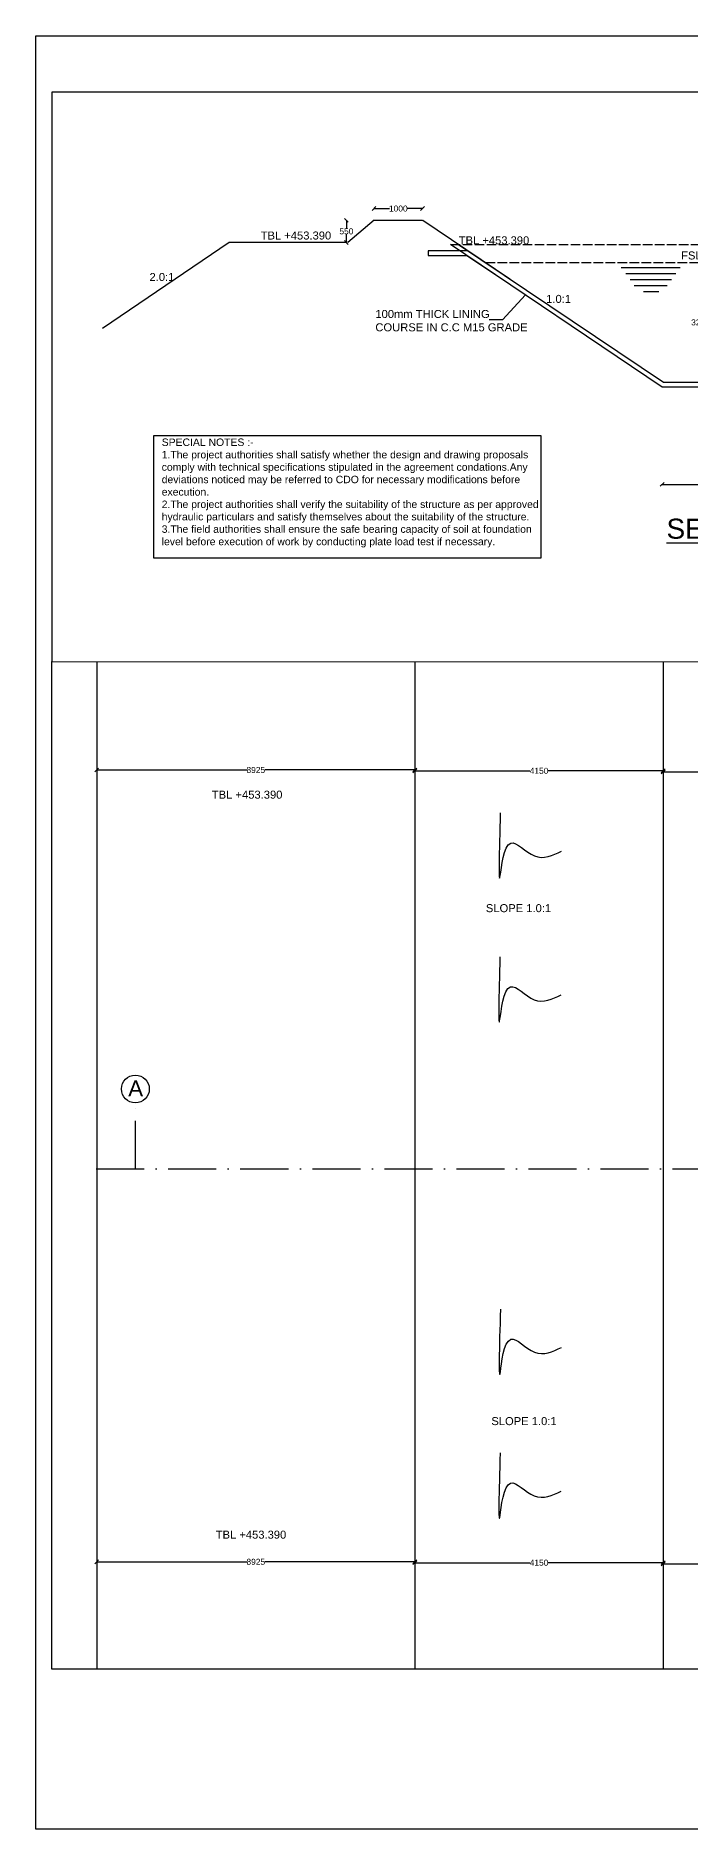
# Model space of a CAD drawing. Header units: millimetres. Extents: x 5124 to 3345995, y 2311 to 45968829.
# Drawn here: x 3264271 to 3280619, y 45924010 to 45968829 of the extents above; entities that cross this region are included whole.
import ezdxf

# ---------------------------------------------------------------- set-up
doc = ezdxf.new("R2010")
doc.units = ezdxf.units.MM
doc.header["$MEASUREMENT"] = 0
doc.linetypes.add('ACAD_ISO02W100', pattern=[15, 12, -3])
doc.linetypes.add('ACAD_ISO10W100', pattern=[18, 12, -3, 0, -3])
for name, color, linetype in [('DIMENSION', 7, 'Continuous'), ('DRAWING', 7, 'Continuous'), ('TEXT', 7, 'Continuous')]:
    doc.layers.add(name, color=color, linetype=linetype)
doc.styles.get("Standard").update_dxf_attribs({"font": 'arial.ttf', "height": 150})
doc.dimstyles.get("Standard").update_dxf_attribs({"dimtxt": 200, "dimasz": 110, "dimexe": 0.18, "dimexo": 0.0625, "dimgap": 0.09, "dimtad": 0, "dimtih": 1, "dimtoh": 1, "dimdec": 0, "dimzin": 0, "dimdsep": 46, "dimtxsty": 'Standard', "dimblk": 'OBLIQUE', "dimcen": 0.09, "dimse1": 1, "dimse2": 1, "dimadec": 0, "dimazin": 0, "dimtfac": 1, "dimtdec": 0, "dimtofl": 0, "dimtmove": 0, "dimatfit": 3, "dimfxl": 1, "dimtolj": 1, "dimtzin": 0, "dimarcsym": 0})

# ---------------------------------------------------------------- blocks, each defined once
blk = doc.blocks.new('_Oblique')
at = {"color": 0, "linetype": 'ByBlock', "lineweight": -2}
blk.add_line((-0.5, -0.5), (0.5, 0.5), dxfattribs=at)
blk = doc.blocks.new('*D31')
at = {"layer": 'Defpoints', "color": 0, "transparency": 16777216}
for p in [(3273933, 45964513), (3272720, 45964220), (3273933, 45964220)]:
    blk.add_point(p, dxfattribs=at)
at = {"layer": 'DIMENSION', "color": 0, "lineweight": -2, "transparency": 16777216}
for p, q in [((3272720, 45964513), (3273110, 45964513)), ((3273933, 45964513), (3273544, 45964513))]:
    blk.add_line(p, q, dxfattribs=at)
at = {"layer": 'DIMENSION', "color": 0, "lineweight": -2, "transparency": 16777216, "xscale": 95, "yscale": 95, "zscale": 95, "rotation": 180}
blk.add_blockref('_Oblique', (3272720, 45964513), dxfattribs=at)
at = {"layer": 'DIMENSION', "color": 0, "lineweight": -2, "transparency": 16777216, "xscale": 95, "yscale": 95, "zscale": 95}
blk.add_blockref('_Oblique', (3273933, 45964513), dxfattribs=at)
at = {"layer": 'DIMENSION', "color": 0, "transparency": 16777216, "insert": (3273327, 45964513), "char_height": 150, "attachment_point": 5}
blk.add_mtext('\\A1;1000', dxfattribs=at)
blk = doc.blocks.new('*D32')
at = {"layer": 'Defpoints', "color": 0, "transparency": 16777216}
for p in [(3280652, 45963165), (3280878, 45963165), (3280477, 45960170)]:
    blk.add_point(p, dxfattribs=at)
at = {"layer": 'DIMENSION', "color": 0, "lineweight": -2, "transparency": 16777216}
for p, q in [((3280878, 45963165), (3280878, 45961744)), ((3280878, 45960170), (3280878, 45961591))]:
    blk.add_line(p, q, dxfattribs=at)
at = {"layer": 'DIMENSION', "color": 0, "lineweight": -2, "transparency": 16777216, "xscale": 95, "yscale": 95, "zscale": 95}
for p, rotation in [((3280878, 45963165), 90), ((3280878, 45960170), 270)]:
    blk.add_blockref('_Oblique', p, dxfattribs=dict(at, rotation=rotation))
at = {"layer": 'DIMENSION', "color": 0, "transparency": 16777216, "insert": (3280878, 45961667), "char_height": 150, "attachment_point": 5}
blk.add_mtext('\\A1;3250', dxfattribs=at)
blk = doc.blocks.new('*D56')
at = {"layer": 'Defpoints', "color": 0, "transparency": 16777216}
for p in [(3265792, 45950481), (3273740, 45950481), (3273740, 45950481)]:
    blk.add_point(p, dxfattribs=at)
at = {"layer": 'DIMENSION', "color": 0, "lineweight": -2, "transparency": 16777216}
for p, q in [((3265792, 45950481), (3269541, 45950481)), ((3273740, 45950481), (3269991, 45950481))]:
    blk.add_line(p, q, dxfattribs=at)
at = {"layer": 'DIMENSION', "color": 0, "lineweight": -2, "transparency": 16777216, "xscale": 95, "yscale": 95, "zscale": 95, "rotation": 180}
blk.add_blockref('_Oblique', (3265792, 45950481), dxfattribs=at)
at = {"layer": 'DIMENSION', "color": 0, "lineweight": -2, "transparency": 16777216, "xscale": 95, "yscale": 95, "zscale": 95}
blk.add_blockref('_Oblique', (3273740, 45950481), dxfattribs=at)
at = {"layer": 'DIMENSION', "color": 0, "transparency": 16777216, "insert": (3269766, 45950481), "char_height": 150, "attachment_point": 5}
blk.add_mtext('\\A1;8925', dxfattribs=at)
blk = doc.blocks.new('*D57')
at = {"layer": 'Defpoints', "color": 0, "transparency": 16777216}
for p in [(3273740, 45950748), (3279946, 45950748), (3279946, 45950459)]:
    blk.add_point(p, dxfattribs=at)
at = {"layer": 'DIMENSION', "color": 0, "lineweight": -2, "transparency": 16777216}
for p, q in [((3273740, 45950459), (3276616, 45950459)), ((3279946, 45950459), (3277070, 45950459))]:
    blk.add_line(p, q, dxfattribs=at)
at = {"layer": 'DIMENSION', "color": 0, "lineweight": -2, "transparency": 16777216, "xscale": 95, "yscale": 95, "zscale": 95, "rotation": 180}
blk.add_blockref('_Oblique', (3273740, 45950459), dxfattribs=at)
at = {"layer": 'DIMENSION', "color": 0, "lineweight": -2, "transparency": 16777216, "xscale": 95, "yscale": 95, "zscale": 95}
blk.add_blockref('_Oblique', (3279946, 45950459), dxfattribs=at)
at = {"layer": 'DIMENSION', "color": 0, "transparency": 16777216, "insert": (3276843, 45950459), "char_height": 150, "attachment_point": 5}
blk.add_mtext('\\A1;4150', dxfattribs=at)
blk = doc.blocks.new('*D58')
at = {"layer": 'Defpoints', "color": 0, "transparency": 16777216}
for p in [(3279946, 45950748), (3290283, 45950748), (3290283, 45950432)]:
    blk.add_point(p, dxfattribs=at)
at = {"layer": 'DIMENSION', "color": 0, "lineweight": -2, "transparency": 16777216}
for p, q in [((3279946, 45950432), (3283296, 45950432)), ((3290283, 45950432), (3286933, 45950432))]:
    blk.add_line(p, q, dxfattribs=at)
at = {"layer": 'DIMENSION', "color": 0, "lineweight": -2, "transparency": 16777216, "xscale": 95, "yscale": 95, "zscale": 95, "rotation": 180}
blk.add_blockref('_Oblique', (3279946, 45950432), dxfattribs=at)
at = {"layer": 'DIMENSION', "color": 0, "lineweight": -2, "transparency": 16777216, "xscale": 95, "yscale": 95, "zscale": 95}
blk.add_blockref('_Oblique', (3290283, 45950432), dxfattribs=at)
at = {"layer": 'DIMENSION', "color": 0, "transparency": 16777216, "insert": (3285115, 45950432), "char_height": 150, "attachment_point": 5}
blk.add_mtext('\\A1;10300 (NORMAL CANAL BED WIDTH)', dxfattribs=at)
blk = doc.blocks.new('*D89')
at = {"layer": 'Defpoints', "color": 0, "transparency": 16777216}
for p in [(3272030, 45964220), (3272720, 45964220), (3272069, 45963665)]:
    blk.add_point(p, dxfattribs=at)
at = {"layer": 'DIMENSION', "color": 0, "lineweight": -2, "transparency": 16777216}
for p, q in [((3272030, 45964220), (3272030, 45964019)), ((3272030, 45963665), (3272030, 45963866))]:
    blk.add_line(p, q, dxfattribs=at)
at = {"layer": 'DIMENSION', "color": 0, "lineweight": -2, "transparency": 16777216, "xscale": 95, "yscale": 95, "zscale": 95}
for p, rotation in [((3272030, 45964220), 90), ((3272030, 45963665), 270)]:
    blk.add_blockref('_Oblique', p, dxfattribs=dict(at, rotation=rotation))
at = {"layer": 'DIMENSION', "color": 0, "transparency": 16777216, "insert": (3272030, 45963943), "char_height": 150, "attachment_point": 5}
blk.add_mtext('\\A1;550', dxfattribs=at)
blk = doc.blocks.new('*D90')
at = {"layer": 'Defpoints', "color": 0, "transparency": 16777216}
for p in [(3279919, 45960058), (3290471, 45959745), (3290471, 45957620)]:
    blk.add_point(p, dxfattribs=at)
at = {"layer": 'DIMENSION', "color": 0, "lineweight": -2, "transparency": 16777216}
for p, q in [((3279919, 45957620), (3284920, 45957620)), ((3290471, 45957620), (3285470, 45957620))]:
    blk.add_line(p, q, dxfattribs=at)
at = {"layer": 'DIMENSION', "color": 0, "lineweight": -2, "transparency": 16777216, "xscale": 95, "yscale": 95, "zscale": 95, "rotation": 180}
blk.add_blockref('_Oblique', (3279919, 45957620), dxfattribs=at)
at = {"layer": 'DIMENSION', "color": 0, "lineweight": -2, "transparency": 16777216, "xscale": 95, "yscale": 95, "zscale": 95}
blk.add_blockref('_Oblique', (3290471, 45957620), dxfattribs=at)
at = {"layer": 'DIMENSION', "color": 0, "transparency": 16777216, "insert": (3285195, 45957620), "char_height": 150, "attachment_point": 5}
blk.add_mtext('\\A1;10300', dxfattribs=at)
blk = doc.blocks.new('*D108')
at = {"layer": 'Defpoints', "color": 0, "transparency": 16777216}
for p in [(3265792, 45930690), (3273740, 45930690), (3273740, 45930690)]:
    blk.add_point(p, dxfattribs=at)
at = {"layer": 'DIMENSION', "color": 0, "lineweight": -2, "transparency": 16777216}
for p, q in [((3265792, 45930690), (3269541, 45930690)), ((3273740, 45930690), (3269991, 45930690))]:
    blk.add_line(p, q, dxfattribs=at)
at = {"layer": 'DIMENSION', "color": 0, "lineweight": -2, "transparency": 16777216, "xscale": 95, "yscale": 95, "zscale": 95, "rotation": 180}
blk.add_blockref('_Oblique', (3265792, 45930690), dxfattribs=at)
at = {"layer": 'DIMENSION', "color": 0, "lineweight": -2, "transparency": 16777216, "xscale": 95, "yscale": 95, "zscale": 95}
blk.add_blockref('_Oblique', (3273740, 45930690), dxfattribs=at)
at = {"layer": 'DIMENSION', "color": 0, "transparency": 16777216, "insert": (3269766, 45930690), "char_height": 150, "attachment_point": 5}
blk.add_mtext('\\A1;8925', dxfattribs=at)
blk = doc.blocks.new('*D109')
at = {"layer": 'Defpoints', "color": 0, "transparency": 16777216}
for p in [(3273740, 45930957), (3279946, 45930957), (3279946, 45930668)]:
    blk.add_point(p, dxfattribs=at)
at = {"layer": 'DIMENSION', "color": 0, "lineweight": -2, "transparency": 16777216}
for p, q in [((3273740, 45930668), (3276616, 45930668)), ((3279946, 45930668), (3277070, 45930668))]:
    blk.add_line(p, q, dxfattribs=at)
at = {"layer": 'DIMENSION', "color": 0, "lineweight": -2, "transparency": 16777216, "xscale": 95, "yscale": 95, "zscale": 95, "rotation": 180}
blk.add_blockref('_Oblique', (3273740, 45930668), dxfattribs=at)
at = {"layer": 'DIMENSION', "color": 0, "lineweight": -2, "transparency": 16777216, "xscale": 95, "yscale": 95, "zscale": 95}
blk.add_blockref('_Oblique', (3279946, 45930668), dxfattribs=at)
at = {"layer": 'DIMENSION', "color": 0, "transparency": 16777216, "insert": (3276843, 45930668), "char_height": 150, "attachment_point": 5}
blk.add_mtext('\\A1;4150', dxfattribs=at)
blk = doc.blocks.new('*D110')
at = {"layer": 'Defpoints', "color": 0, "transparency": 16777216}
for p in [(3279946, 45930957), (3290283, 45930957), (3290283, 45930642)]:
    blk.add_point(p, dxfattribs=at)
at = {"layer": 'DIMENSION', "color": 0, "lineweight": -2, "transparency": 16777216}
for p, q in [((3279946, 45930642), (3283296, 45930642)), ((3290283, 45930642), (3286933, 45930642))]:
    blk.add_line(p, q, dxfattribs=at)
at = {"layer": 'DIMENSION', "color": 0, "lineweight": -2, "transparency": 16777216, "xscale": 95, "yscale": 95, "zscale": 95, "rotation": 180}
blk.add_blockref('_Oblique', (3279946, 45930642), dxfattribs=at)
at = {"layer": 'DIMENSION', "color": 0, "lineweight": -2, "transparency": 16777216, "xscale": 95, "yscale": 95, "zscale": 95}
blk.add_blockref('_Oblique', (3290283, 45930642), dxfattribs=at)
at = {"layer": 'DIMENSION', "color": 0, "transparency": 16777216, "insert": (3285115, 45930642), "char_height": 150, "attachment_point": 5}
blk.add_mtext('\\A1;10300 (NORMAL CANAL BED WIDTH)', dxfattribs=at)

msp = doc.modelspace()

# ---------------------------------------------------------------- linework, layer by layer
at = {"layer": 'DIMENSION'}
for points in [[(3345870.9, 45924009.6), (3264270.8, 45924009.6), (3264270.8, 45968829.2), (3345870.9, 45968829.2)], [(3276898.5, 45958835.8), (3267212.9, 45958835.8), (3267212.9, 45955784.4), (3276898.5, 45955784.4)]]:
    msp.add_lwpolyline(points, close=True, dxfattribs=at)
for points in [[(3312823.9, 45953181.5), (3312823.9, 45967422.7), (3264670.7, 45967422.7), (3264670.7, 45953189.9)], [(3269099.5, 45963664.9), (3265934.2, 45961513.8)]]:
    msp.add_lwpolyline(points, dxfattribs=at)
msp.add_circle((3266757.2, 45942508.6), 347.7, dxfattribs=at)
at = {"layer": 'DRAWING'}
for points in [[(3274831.3, 45963618.5), (3279953.5, 45960170), (3282637, 45960170), (3283476.2, 45959857.9), (3290444.1, 45959857.9), (3299321.1, 45964318.6), (3299900.6, 45964318.6), (3300326.6, 45964099.4), (3302300.9, 45964099.4)], [(3272720.2, 45964220.3), (3272069.1, 45963664.9)], [(3272720.2, 45964220.3), (3273933.5, 45964220.3)], [(3273937.5, 45964220.3), (3273937.5, 45964220.3), (3276115.1, 45962754.2)], [(3274627.8, 45963619.9), (3279919.2, 45960057.6), (3282616.7, 45960057.6), (3283456, 45959745.4), (3290470.8, 45959745.4), (3299347.8, 45964206.1), (3299873.4, 45964206.1), (3300299.4, 45963986.9), (3302300.9, 45963986.9)], [(3272050.3, 45963664.9), (3269099.5, 45963664.9)], [(3274077, 45963453.4), (3274077, 45963340.9)], [(3275076.6, 45963453.4), (3274077, 45963453.4)], [(3274077, 45963340.9), (3275042.3, 45963340.9), (3275915.6, 45962752.9)], [(3278899.5, 45963038.9), (3280366.7, 45963038.9)], [(3279012.8, 45962890.5), (3280258.9, 45962890.5)], [(3279122.6, 45962740.9), (3280157, 45962740.9)], [(3279220.5, 45962587.3), (3280041.2, 45962587.3)], [(3279451.3, 45962443.1), (3279837.3, 45962443.1)], [(3290282.7, 45953181.5), (3312823.9, 45953181.5), (3312823.9, 45928005), (3264670.7, 45928005), (3264670.7, 45953189.9), (3290282.7, 45953181.5)], [(3265791.9, 45953189.5), (3265791.9, 45928005)], [(3273740.2, 45953186.9), (3273740.2, 45928005)], [(3279946.4, 45953184.9), (3279946.4, 45928005)]]:
    msp.add_lwpolyline(points, dxfattribs=at)
at = {"layer": 'DRAWING', "linetype": 'ACAD_ISO02W100', "ltscale": 20}
for points in [[(3274635.1, 45963615), (3295426.3, 45963612.5)], [(3275504.1, 45963165.6), (3294771.8, 45963162.9)]]:
    msp.add_lwpolyline(points, dxfattribs=at)
at = {"layer": 'DRAWING', "linetype": 'ACAD_ISO10W100', "ltscale": 100}
for points in [[(3265779.2, 45940515), (3311922.8, 45940515), (3311922.8, 45942128.8)], [(3266762.6, 45940515), (3266762.6, 45942160.4)]]:
    msp.add_lwpolyline(points, dxfattribs=at)
at = {"layer": 'DRAWING'}
for points in [[(3275875.2, 45949406.5), (3275875.2, 45947843.6), (3276137, 45948654.3), (3276729.1, 45948332.1), (3277404.4, 45948450.4)], [(3275867.5, 45945813.8), (3275867.5, 45944250.8), (3276129.4, 45945061.5), (3276721.5, 45944739.4), (3277396.8, 45944857.7)], [(3275877.6, 45937005), (3275877.6, 45935442), (3276139.4, 45936252.7), (3276731.6, 45935930.6), (3277406.8, 45936048.9)], [(3275869.9, 45933412.2), (3275869.9, 45931849.3), (3276131.8, 45932660), (3276723.9, 45932337.8), (3277399.2, 45932456.1)]]:
    msp.add_spline(points, degree=3, dxfattribs=at)

# ---------------------------------------------------------------- texts
at = {"layer": 'TEXT', "color": 7}
msp.add_text('%%USECTIONAL ELEVATION AT A-A', height=501.297, dxfattribs=at).set_placement((3280027.2, 45956261.1))
at = {"layer": 'TEXT', "attachment_point": 1}
for s, insert, char_height, width in [('TBL +453.390', (3269887.3, 45963939.4), 200, 1904.27), ('TBL +453.390', (3274836.5, 45963819.2), 200, 1904.27), ('FSL +452.490', (3280393.7, 45963440.9), 200, 1904.27), ('2.0:1', (3267110.2, 45962902.8), 200, 572.123), ('1.0:1', (3277021.1, 45962355.2), 200, 572.123), ('100mm THICK LINING COURSE IN C.C M15 GRADE', (3272753.9, 45961978.1), 200, 3937.409), ('SPECIAL NOTES :- \\P1.The project authorities shall satisfy whether the design and drawing proposals comply with technical specifications stipulated in the agreement condations.Any deviations noticed may be referred to CDO for necessary modifications before execution.\\P2.The project authorities shall verify the suitability of the structure as per approved hydraulic particulars and satisfy themselves about the suitability of the structure.\\P3.The field authorities shall ensure the safe bearing capacity of soil at foundation level before execution of work by conducting plate load test if necessary.', (3267415.1, 45958766), 186.0481, 9576.777), ('TBL +453.390', (3268668.3, 45949964.4), 200, 1904.27), ('SLOPE 1.0:1', (3275515.2, 45947127.7), 200, 2497.634), ('A', (3266577.6, 45942723.3), 400, 4502.224), ('SLOPE 1.0:1', (3275651.9, 45934307.4), 200, 2497.634), ('TBL +453.390', (3268764.4, 45931470), 200, 1904.27)]:
    msp.add_mtext(s, dxfattribs=dict(at, insert=insert, char_height=char_height, width=width))

# ---------------------------------------------------------------- dimensions: what is measured, and where the dimension line sits
at = {"layer": 'DIMENSION'}
for base, p1, p2, text, override, picture, middle in [((3273933.5, 45964513.4), (3272720.2, 45964220.3), (3273933.5, 45964220.3), '1000', {"dimasz": 95, "dimarcsym": 1}, '*D31', (3273326.8, 45964513.4)), ((3290470.8, 45957619.6), (3279919.2, 45960057.6), (3290470.8, 45959745.4), '10300', {"dimtxt": 150, "dimasz": 95, "dimarcsym": 1}, '*D90', (3285195, 45957619.6)), ((3290282.7, 45950432.5), (3279946.4, 45950748.2), (3290282.7, 45950748.2), '10300 (NORMAL CANAL BED WIDTH)', {"dimtxt": 150, "dimasz": 95, "dimarcsym": 1}, '*D58', (3285114.6, 45950432.5)), ((3273740.2, 45950481), (3265791.9, 45950481), (3273740.2, 45950481), '8925', {"dimtxt": 150, "dimasz": 95, "dimarcsym": 1}, '*D56', (3269766, 45950481)), ((3279946.4, 45950458.6), (3273740.2, 45950748.2), (3279946.4, 45950748.2), '4150', {"dimtxt": 150, "dimasz": 95, "dimarcsym": 1}, '*D57', (3276843.3, 45950458.6)), ((3290282.7, 45930641.7), (3279946.4, 45930957.4), (3290282.7, 45930957.4), '10300 (NORMAL CANAL BED WIDTH)', {"dimtxt": 150, "dimasz": 95, "dimarcsym": 1}, '*D110', (3285114.6, 45930641.7)), ((3273740.2, 45930690.2), (3265791.9, 45930690.2), (3273740.2, 45930690.2), '8925', {"dimtxt": 150, "dimasz": 95, "dimarcsym": 1}, '*D108', (3269766, 45930690.2)), ((3279946.4, 45930667.8), (3273740.2, 45930957.4), (3279946.4, 45930957.4), '4150', {"dimtxt": 200, "dimasz": 95, "dimarcsym": 1}, '*D109', (3276843.3, 45930667.8))]:
    dim = msp.add_linear_dim(base=base, p1=p1, p2=p2, text=text, dimstyle='Standard', override=override, dxfattribs=at)
    dim.commit()
    dim.dimension.update_dxf_attribs({"geometry": picture, "text_midpoint": middle})
for base, p1, p2, text, override, picture, middle in [((3272030, 45964220.3), (3272069.1, 45963664.9), (3272720.2, 45964220.3), '550', {"dimtxt": 150, "dimasz": 95, "dimarcsym": 1}, '*D89', (3272030, 45963942.6)), ((3280877.9, 45963164.8), (3280476.9, 45960170), (3280652.2, 45963164.8), '3250', {"dimtxt": 300, "dimasz": 95, "dimarcsym": 1}, '*D32', (3280877.9, 45961667.4))]:
    dim = msp.add_linear_dim(base=base, p1=p1, p2=p2, angle=90, text=text, dimstyle='Standard', override=override, dxfattribs=at)
    dim.commit()
    dim.dimension.update_dxf_attribs({"geometry": picture, "text_midpoint": middle})

# ---------------------------------------------------------------- leaders
at = {"layer": 'TEXT'}
msp.add_leader([(3276507.7, 45962354.3), (3275928.1, 45961732), (3275600.8, 45961732)], dimstyle='Standard', override={"dimtxt": 150, "dimasz": 95, "dimgap": 0.09, "dimtad": 0, "dimarcsym": 1}, dxfattribs=at)

doc.saveas('drawing.dxf')
